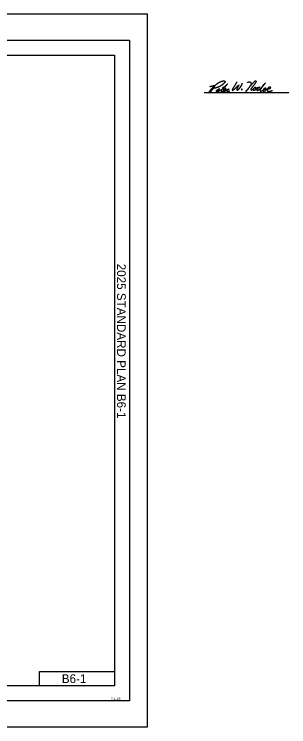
# Model space of a CAD drawing. Extents: x -894 to 1101, y -472 to 714.
# Drawn here: x 644 to 1101, y -472 to 714 of the extents above; entities that cross this region are included whole.
import ezdxf

# ---------------------------------------------------------------- set-up
doc = ezdxf.new("R2010")
doc.units = 0
for name, color, linetype in [('border_PLOTTING-ELEMENTS', 7, 'Continuous'), ('border_PROJ-ID-BLOCK-anno', 7, 'Continuous'), ('border_rw_22x34_Cut_Lines', 7, 'Continuous'), ('border_SHEET', 7, 'Continuous'), ('border_SIGNATURE', 7, 'Continuous'), ('border_WITHIN-BORDER-anno', 7, 'Continuous')]:
    doc.layers.add(name, color=color, linetype=linetype)

msp = doc.modelspace()

# ---------------------------------------------------------------- linework, layer by layer
at = {"layer": 'border_PLOTTING-ELEMENTS'}
for points in [[(-894, -472.4), (866, -472.4), (866, 713.6), (-894, 713.6)], [(-864, 670.6), (836, 670.6), (836, -429.4), (-864, -429.4)]]:
    msp.add_lwpolyline(points, close=True, dxfattribs=at)
at = {"layer": 'border_PROJ-ID-BLOCK-anno'}
msp.add_line((1101.4, 582.5), (960.7, 582.5), dxfattribs=at)
at = {"layer": 'border_rw_22x34_Cut_Lines'}
msp.add_lwpolyline([(-864, 670.6), (836, 670.6), (836, -429.4), (-864, -429.4)], close=True, dxfattribs=at)
at = {"layer": 'border_SHEET'}
for p, q in [((-814, 645.6), (811, 645.6)), ((811, 645.6), (811, -404.4)), ((685.9, -404.4), (685.9, -380.4)), ((685.9, -380.4), (810.9, -380.4)), ((811, -404.4), (-814, -404.4))]:
    msp.add_line(p, q, dxfattribs=at)
at = {"layer": 'border_SIGNATURE'}
for points in [[(971.2, 592.8), (969.9, 593), (970.7, 593.5), (973.3, 594.1), (976.1, 594.9), (977.2, 594.9), (977.5, 594.1), (977.3, 592.3), (975.9, 590.6), (974.3, 588.3), (972.5, 586.4), (970.8, 584.6), (969.9, 584.2), (969.5, 584.2), (969.2, 584.6), (970, 586.2), (972.4, 589), (976.3, 593.5), (979.8, 596.3), (983, 598.8), (985.8, 600.4), (989.3, 602), (991.7, 602.6), (993.9, 602.6), (995, 602.2), (995.3, 601.1), (994.1, 599.3), (992.2, 597.2), (988.9, 594.8), (986.5, 593.3), (984.1, 592.3), (980.2, 590.9), (978.3, 590.5), (976.9, 590.4), (976.1, 590.3), (975.6, 590.4), (975.4, 590.9)], [(979.8, 586), (982.1, 585.8), (984.9, 587), (986.3, 588.5), (986.3, 589.1), (985.1, 589), (983.1, 587.7), (981.5, 586.7), (980.5, 585.8), (980.5, 584.8), (982.4, 584.5), (984.9, 585.6), (988.4, 587.6), (991.3, 589.5), (993, 591.1), (995.3, 593.6), (997.4, 595.1), (999.1, 597.1), (999.2, 597.1), (992.5, 591.1), (989.5, 587.7), (988.6, 585.7), (989.2, 584.6), (990.6, 584.9), (992.7, 585.8), (995.3, 587.4), (996.9, 588.7), (997.2, 589.3), (996.5, 589.7), (995.2, 589.5), (993.6, 588.3), (992.4, 587.2), (992.3, 586.1), (993.2, 585.2), (994.7, 585.4), (996.6, 586.3), (998.1, 587.5), (999, 587.6), (999.6, 587.8), (1001.2, 589.2), (1001.6, 589.5), (999.1, 586.4), (998.4, 584.5), (999.9, 584.5), (1001.6, 585.3), (1003, 585.9), (1003.4, 586.1)], [(1014.5, 600.9), (1014.2, 599.5), (1012.1, 596.1), (1009.6, 592.1), (1008.1, 589.6), (1007.5, 588.9), (1007.1, 587.8), (1007.3, 587.2), (1008.1, 586.7), (1008.8, 587.3), (1012.3, 589.9), (1014.8, 592.7), (1017.5, 594.9), (1018.4, 596.1), (1018.4, 596.2), (1016.4, 592.6), (1015.2, 590.1), (1014.9, 588.7), (1014.8, 587.5), (1015.1, 587.2), (1015.4, 587.1), (1017.9, 588.9), (1019.9, 590.9), (1021.1, 592.7), (1022.6, 594.9), (1023.2, 596.2), (1024.1, 598.5), (1024.1, 599)], [(1032.7, 599.7), (1032.3, 599.9), (1032.9, 600.4), (1034, 600.8), (1036.3, 600.9), (1037.7, 600.5), (1038.3, 599.7), (1038.6, 598.2), (1038.5, 596.1), (1036.3, 593.1), (1033.4, 588.9), (1031.3, 586.5), (1030.4, 585.2), (1029.7, 585), (1030, 585.4), (1033.3, 589), (1038.2, 595.3), (1041, 598.6), (1043.1, 600.7), (1045.2, 602.7), (1046.9, 602.5), (1047.2, 601.5), (1045.4, 598.2), (1042.4, 594.6), (1040.2, 591.6), (1038.8, 589.8), (1037.9, 588.7), (1038.1, 587.7), (1038.9, 587.3), (1040.5, 587.7), (1042.3, 589.3), (1045.4, 592.3), (1044.5, 591.3), (1045.6, 592.3), (1042.5, 589.5), (1042.2, 587.4), (1042.8, 587.3), (1043.6, 587.1), (1045.6, 587.8), (1046.1, 588.5), (1046.7, 589.1), (1047, 590), (1047.2, 590.9), (1047, 591.1), (1046.4, 591.4), (1045.5, 591.4), (1045.2, 591.3), (1045.9, 590.9), (1046.7, 590.8), (1048.8, 591.3), (1050.6, 591.8), (1050.7, 591.9), (1052.7, 592.7), (1052.9, 591.8), (1050.7, 590.4), (1049.3, 589.8), (1047.8, 587.8), (1048, 587.1), (1049, 586.8), (1050.7, 587.4), (1053, 588.9), (1054.9, 590.3), (1057.7, 592.9), (1060.6, 596.9), (1062.8, 599.3), (1062.9, 599.7), (1059, 595.9), (1057.7, 594.1), (1055, 589.8), (1053.6, 587.5), (1053.6, 585.5), (1055, 585.3), (1056.5, 585.9), (1057.9, 586.8), (1058.8, 587.5), (1059.8, 588), (1060.6, 588.9), (1061.2, 589.5), (1061.4, 589.9), (1061.1, 590), (1060.5, 589.7), (1059.5, 588.9), (1059, 588), (1058.6, 586.9), (1058.6, 586.1), (1059.4, 585.5), (1060.8, 585.8), (1062.5, 586.3), (1064, 588.2), (1064, 589.1), (1064, 589.9), (1063.6, 590.2), (1062.7, 590.3), (1061.6, 590.2), (1062.5, 589.3), (1063.9, 588.8), (1066.8, 589.3), (1070.1, 590), (1071.5, 591.1), (1071.2, 592), (1069.7, 592.3), (1068.6, 592), (1067, 590.9), (1065.8, 589), (1065.3, 587.8), (1065.4, 586.2), (1066.3, 585.5), (1067.7, 585.3), (1069, 585.2), (1070.5, 585.5), (1070.7, 585.5), (1072.6, 586.2), (1073.4, 586.5), (1074.2, 586.7), (1074.2, 586.7)], [(993.7, 591.8), (991.5, 591.8), (991.8, 592.1), (992.8, 592.5), (996.8, 592.8)], [(1023.4, 589.1), (1022.8, 588.7), (1022.6, 588), (1022.9, 587.7), (1023.6, 588), (1023.6, 588.7), (1023.6, 588.9), (1023.4, 588.9)]]:
    msp.add_open_spline(points, degree=2, dxfattribs=at)

# ---------------------------------------------------------------- texts
at = {"layer": 'border_WITHIN-BORDER-anno'}
msp.add_text('2025 STANDARD PLAN B6-1', height=14.5, rotation=270, dxfattribs=at).set_placement((815.3, 298.3))
for s, height, p in [('B6-1', 14.5, (723.3, -399.7)), ('7-1-25', 4, (805.1, -427.9))]:
    msp.add_text(s, height=height, dxfattribs=at).set_placement(p)

doc.saveas('drawing.dxf')
